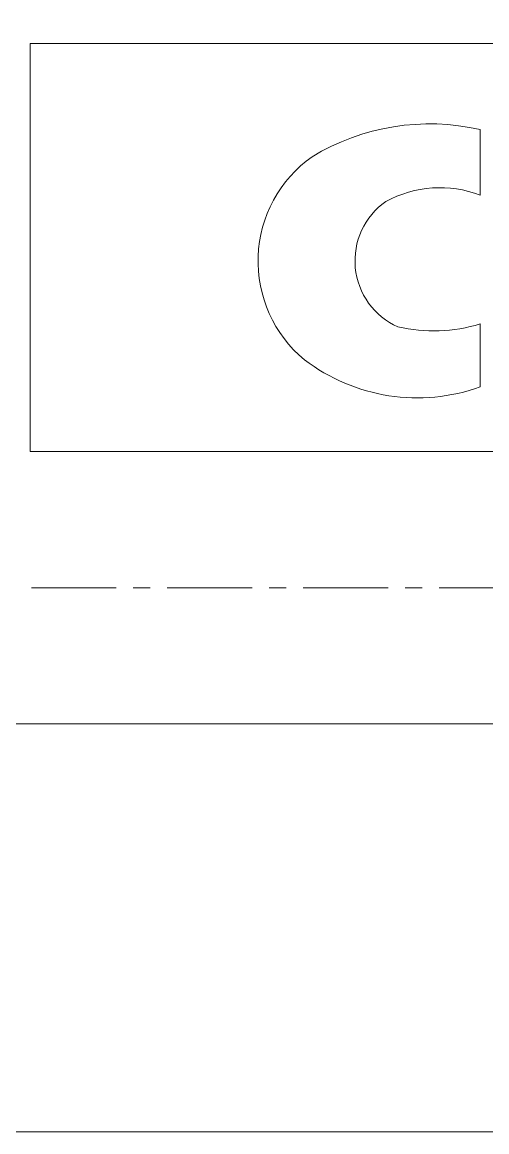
# Model space of a CAD drawing. Extents: x 105 to 1195, y -174 to 82.
# Drawn here: x 1060.42 to 1067.25, y -120.04 to -103.72 of the extents above; entities that cross this region are included whole.
import ezdxf

# ---------------------------------------------------------------- set-up
doc = ezdxf.new("R2010")
doc.units = 0
doc.header["$MEASUREMENT"] = 0
doc.linetypes.add('AUSGEZOGEN', pattern=[0])
doc.linetypes.add('CENTER', pattern=[2, 1.25, -0.25, 0.25, -0.25])
doc.layers.get('0').update_dxf_attribs({"linetype": 'AUSGEZOGEN'})

# ---------------------------------------------------------------- blocks, each defined once
blk = doc.blocks.new('0')
at = {"lineweight": 5}
for p, q in [((86, 6), (0, 6)), ((86, 0), (0, 0))]:
    blk.add_line(p, q, dxfattribs=at)
at = {"linetype": 'CENTER', "lineweight": 5}
blk.add_lwpolyline([(84, 63.2), (84, 8), (2, 8), (2, 63.2)], close=True, dxfattribs=at)
at = {"lineweight": 5}
blk.add_lwpolyline([(43.124, 16.01), (43.124, 10.01), (24.735, 10.01), (24.735, 16.01)], close=True, dxfattribs=at)
blk.add_lwpolyline([(28.88, 14.345, 0.493552), (28.768, 11.357, 0.253718), (31.354, 10.957), (31.354, 11.885, -0.130493), (30.144, 11.841, -0.58357), (29.965, 13.686, -0.219727), (31.354, 13.779), (31.354, 14.744, 0.194482)], format="xyb", close=True, dxfattribs=at)

msp = doc.modelspace()

# ---------------------------------------------------------------- block references
at = {"lineweight": 5}
msp.add_blockref('0', (1035.804, -120.04), dxfattribs=at)

doc.saveas('drawing.dxf')
